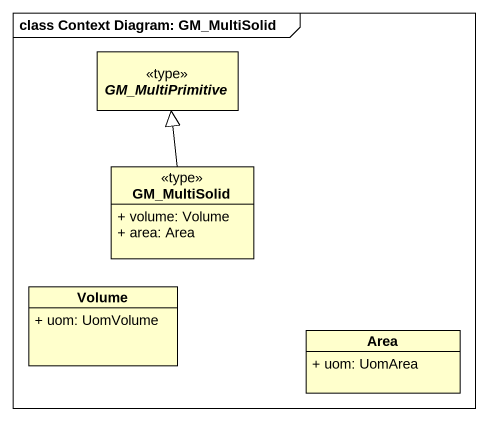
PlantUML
@startuml
mainframe class Context Diagram: GM_MultiSolid
hide circle
hide empty members
skinparam classAttributeIconSize 0
abstract class GM_MultiPrimitive <<type>>
class GM_MultiSolid <<type>> {
  + volume: Volume
  + area: Area
}
class Volume {
  + uom: UomVolume
}
class Area {
  + uom: UomArea
}
GM_MultiSolid -up-|> GM_MultiPrimitive
@enduml
